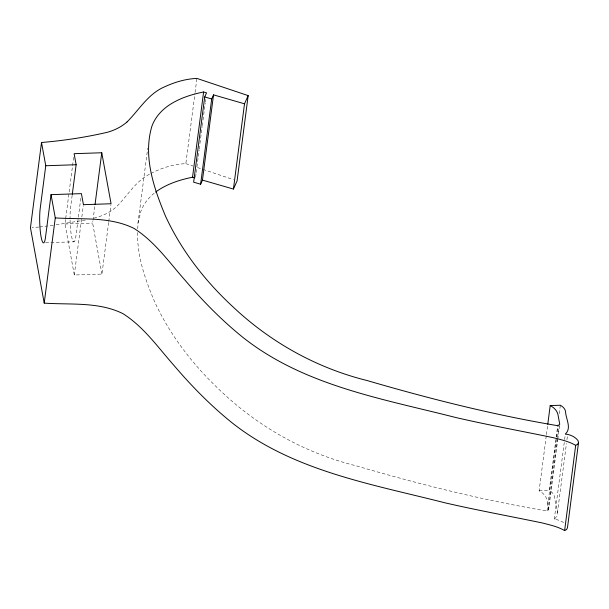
<?xml version="1.0" encoding="UTF-8"?>
<svg xmlns="http://www.w3.org/2000/svg" width="609" height="609" viewBox="0 0 609 609"><rect width="100%" height="100%" fill="white"/><g stroke="black" fill="none" stroke-linecap="round" stroke-linejoin="round"><path stroke-width="0.46" stroke-dasharray="3.04 2.28" d="M137.619 232.562C137.04 256.374 145.239 279.394 154.305 301.074A378.181 270.662 7.4 0 0 222.62 392.759C260.119 427.914 306.053 453.416 355.991 465.771C418.421 483.972 481.59 499.959 545.755 510.784L547.027 510.776L548.671 509.535L557.677 440.216M137.763 228.801L137.977 223.16L147.713 148.223M108.638 222.506L101.939 274.08L74.298 275.002L64.988 224.005L65.597 219.316M65.719 218.38L73.758 156.498M72.166 195.299L70.598 207.342A20.059 3.129 88.1 0 0 70.05 218.791M80.814 198.268L75.881 236.254A20.059 3.129 88.1 0 1 72.448 239.801A20.059 3.129 88.1 0 1 70.058 219.659M74.298 275.002L83.311 205.614M101.939 274.08L92.629 223.084L92.873 221.212M92.994 220.275L94.943 205.271M108.76 221.569L110.952 204.693M150.956 173.458C161.697 167.802 173.679 164.232 185.836 163.646L194.964 93.398M195.086 92.454L196.905 78.409M195.596 177.143L196.083 173.398M196.205 172.461L196.814 167.78M196.935 166.843L199.128 149.981M199.25 149.045L199.851 144.363M199.973 143.419L202.165 126.565M202.287 125.629L202.896 120.94M203.018 120.003L205.21 103.142M205.332 102.205L205.697 99.396M548.671 509.535L546.943 500.073A17.113 12.249 7.4 0 0 539.125 490.808L546.303 435.549M546.425 434.613L547.643 425.242M563.584 522.613A15.613 11.175 7.4 0 0 554.281 519.264C560.973 513.25 554.548 503.849 554.479 496.601C553.84 493.823 551.701 491.806 549.28 490.481L556.093 438.023M556.215 437.087L557.791 424.915M559.252 413.671L560.349 405.236M547.027 510.776L558.095 425.539M548.085 510.319L557.456 438.191M557.578 437.254L559.161 425.082M557.798 439.279L559.504 426.163M554.281 519.264L564.497 440.581M564.619 439.645L565.35 434.027M557.448 512.786L566.454 443.466M566.941 439.721L567.55 435.039M137.977 223.16L140.801 211.551A68.414 48.964 7.4 0 1 154.237 193.182M149.441 174.258C134.97 181.611 127.273 196.441 115.916 207.243A54.452 38.968 7.4 0 1 96.321 217.52L92.644 218.418M85.397 220.024L54.171 225.14M53.234 225.277L39.669 226.951M38.793 227.043L32.033 227.629M64.988 224.005L92.629 223.084M45.629 242.755L74.1 241.803M539.125 490.808L549.28 490.481M185.836 163.646L193.03 166.059M197.529 167.566L202.028 169.081M202.926 169.378L233.506 179.64"/><path stroke-width="0.91" d="M126.984 122.006A54.452 38.968 7.4 0 1 107.397 132.275C85.747 137.284 63.663 140.633 41.519 142.498L30.45 227.743L44.213 303.122C70.461 304.926 98.589 301.6 122.866 313.605C143.579 326.637 157.792 347.145 173.763 365.194C191.5 386.022 210.699 405.609 232.029 422.775C292.944 470.97 371.475 484.071 444.737 502.76C477.045 510.213 509.657 516.188 542.117 522.91C549.782 524.912 557.707 526.541 564.619 530.591L566.667 529.434L567.481 527.615L578.55 442.37L577.888 440.429A15.613 11.175 7.4 0 0 565.35 434.027C572.041 428.013 565.616 418.611 565.548 411.357C564.908 408.586 562.769 406.561 560.349 405.236L550.201 405.571L547.765 424.306M41.519 142.498L45.759 165.739L40.224 208.354A20.059 3.129 88.1 0 0 41.062 236.703A20.059 3.129 88.1 0 0 45.508 237.266L51.042 194.644L81.416 193.632L83.433 204.677L111.074 203.756L101.764 152.76L74.123 153.681L76.14 164.727L72.288 194.37M44.213 303.122L55.282 217.885L51.042 194.644M95.065 204.335L101.764 152.76M155.615 192.101A68.414 48.964 7.4 0 1 157.761 190.548C168.175 183.537 180.317 179.693 192.535 177.227L203.604 91.989L206.542 92.842L204.715 96.945L193.639 182.182L200.62 184.207L202.454 180.097L213.531 94.859L244.506 103.812L233.43 189.056L202.454 180.097M200.62 184.207L211.696 98.962L213.531 94.859M126.984 122.006C139.255 109.803 148.276 93.52 165.054 86.623C175.065 82.04 185.867 78.873 196.905 78.409L248.167 95.605L237.099 180.843L233.43 189.056M564.619 530.591L575.688 445.354L577.735 444.189L578.55 442.37M244.506 103.812L248.167 95.605M203.604 91.989C191.386 94.456 179.252 98.293 168.83 105.304A68.414 48.964 7.4 0 0 151.869 126.314C142.902 156.414 153.826 188.021 165.374 215.837A378.181 270.662 7.4 0 0 233.689 307.522C271.188 342.677 317.129 368.171 367.06 380.526C429.497 398.735 492.658 414.721 556.824 425.539L558.095 425.539L559.74 424.29L558.011 414.836A17.113 12.249 7.4 0 0 550.201 405.571M45.759 165.739L76.14 164.727M55.282 217.885C81.537 219.689 109.658 216.362 133.934 228.367C154.656 241.392 168.86 261.908 184.839 279.957C202.569 300.785 221.767 320.372 243.098 337.531C304.013 385.733 382.543 398.826 455.806 417.523C488.114 424.975 520.733 430.944 553.193 437.665C560.851 439.675 568.776 441.304 575.688 445.354M204.715 96.945L211.696 98.962M192.535 177.227L194.735 177.866"/></g></svg>
